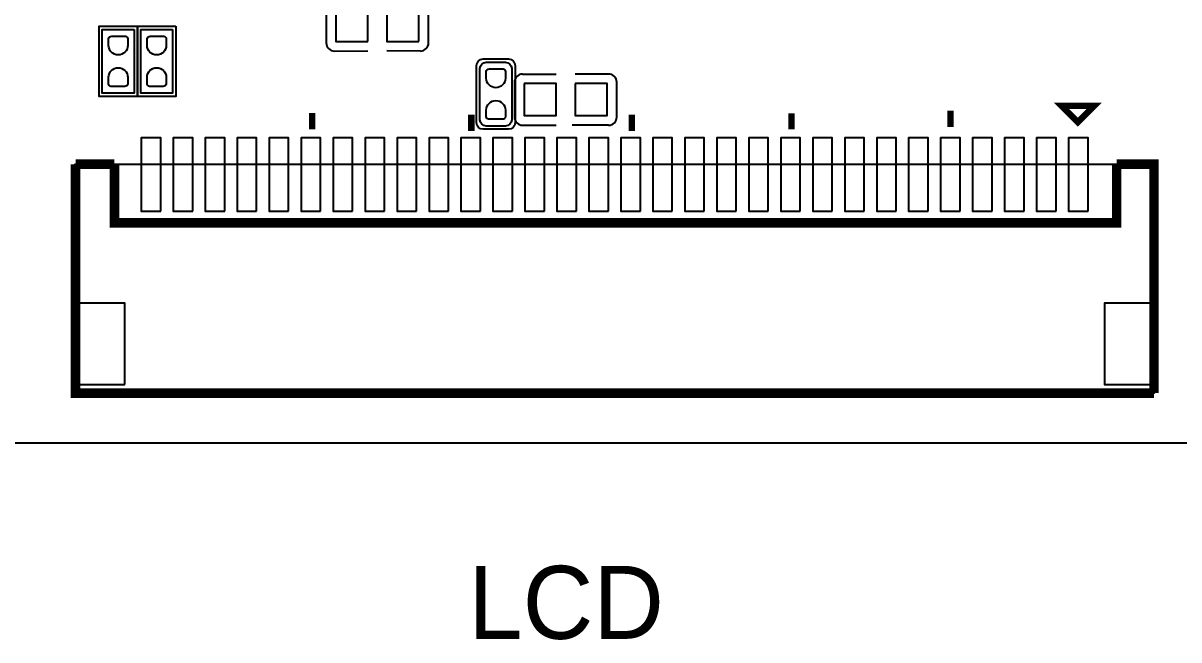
# Model space of a CAD drawing. Extents: x -52.7 to 26.5, y -6.9 to 31.2.
# Drawn here: x -25.94 to -7.86, y -6.87 to 2.78 of the extents above; entities that cross this region are included whole.
import ezdxf

# ---------------------------------------------------------------- set-up
doc = ezdxf.new("R2010")
doc.units = 0
for name, color, linetype in [('BG_OUTLINE', 254, 'CONTINUOUS'), ('BG_PLACE_BOTTOM', 4, 'CONTINUOUS'), ('PG_ASSEMBLY_BOTTOM', 12, 'CONTINUOUS'), ('PG_SILKSCREEN_BOTTOM', 1, 'CONTINUOUS'), ('PIN_BOTTOM', 5, 'CONTINUOUS')]:
    doc.layers.add(name, color=color, linetype=linetype)

msp = doc.modelspace()

# ---------------------------------------------------------------- linework, layer by layer
at = {"layer": 'BG_OUTLINE'}
msp.add_lwpolyline([(-44.375832, -1.755902, 0.414214), (-42.343832, -3.787902), (18.592292, -3.787902, 0.414214), (20.624292, -1.755902), (20.624292, 26.183336, 0.414214), (18.592292, 28.215336), (-42.343832, 28.215336, 0.414214), (-44.375832, 26.183336)], format="xyb", close=True, dxfattribs=at)
at = {"layer": 'PG_ASSEMBLY_BOTTOM'}
for points in [[(-21.1963, 3.01625), (-21.1963, 2.469896)], [(-19.5961, 2.469896), (-19.5961, 3.01625)], [(-24.199088, 2.681732), (-24.199088, 1.68148), (-24.69896, 1.68148), (-24.69896, 2.681732), (-24.199088, 2.681732)], [(-23.597616, 2.681224), (-23.597616, 1.680972), (-24.097488, 1.680972), (-24.097488, 2.681224), (-23.597616, 2.681224)], [(-21.0693, 2.342896), (-20.546314, 2.34315)], [(-19.7231, 2.342896), (-20.246086, 2.34315)], [(-18.74393, 2.217928), (-18.344134, 2.217928)], [(-18.844006, 1.21793), (-18.844006, 2.118106)], [(-18.244058, 2.118106), (-18.244058, 1.21793)], [(-18.253202, 1.85547), (-18.253202, 1.309116)], [(-18.126202, 1.98247), (-17.603216, 1.982216)], [(-16.780002, 1.98247), (-17.302988, 1.982216)], [(-16.653002, 1.309116), (-16.653002, 1.85547)], [(-18.344134, 1.118108), (-18.74393, 1.118108)], [(-18.126202, 1.182116), (-17.603216, 1.182116)], [(-16.780002, 1.182116), (-17.353026, 1.182116)]]:
    msp.add_lwpolyline(points, dxfattribs=at)
for points in [[(-24.14905, 2.731516), (-24.14905, 1.631696), (-24.748998, 1.631696), (-24.748998, 2.731516)], [(-23.547578, 2.731008), (-23.547578, 1.631188), (-24.147526, 1.631188), (-24.147526, 2.731008)], [(-8.251952, 0.573024), (-8.251952, -3.011424), (-25.123648, -3.011424), (-25.123648, 0.573024)]]:
    msp.add_lwpolyline(points, close=True, dxfattribs=at)
for points in [[(-21.1963, 2.469896, 0.414247), (-21.0693, 2.342896)], [(-19.7231, 2.342896, 0.414247), (-19.5961, 2.469896)], [(-18.844006, 2.118106, -0.414142), (-18.74393, 2.217928)], [(-18.344134, 2.217928, -0.414142), (-18.244058, 2.118106)], [(-18.793968, 1.267968), (-18.793968, 2.068068, -0.413794), (-18.694146, 2.168144), (-18.393918, 2.168144, -0.413794), (-18.294096, 2.068068), (-18.294096, 1.267968, -0.413794), (-18.393918, 1.167892), (-18.694146, 1.167892, -0.413794), (-18.793968, 1.267968)], [(-18.126202, 1.98247, 0.414247), (-18.253202, 1.85547)], [(-16.653002, 1.85547, 0.414247), (-16.780002, 1.98247)], [(-18.253202, 1.309116, 0.414247), (-18.126202, 1.182116)], [(-16.780002, 1.182116, 0.414247), (-16.653002, 1.309116)], [(-18.74393, 1.118108, -0.414142), (-18.844006, 1.21793)], [(-18.244058, 1.21793, -0.414142), (-18.344134, 1.118108)]]:
    msp.add_lwpolyline(points, format="xyb", dxfattribs=at)
at = {"layer": 'PG_SILKSCREEN_BOTTOM'}
for points, const_width in [([(-11.433556, 1.154176), (-11.433556, 1.408176)], 0.100076), ([(-9.187942, 1.48336), (-9.695942, 1.48336), (-9.441942, 1.22936), (-9.187942, 1.48336)], 0.100076), ([(-21.416772, 1.1176), (-21.416772, 1.3716)], 0.100076), ([(-18.927572, 1.0922), (-18.927572, 1.3462)], 0.100076), ([(-16.418052, 1.0922), (-16.418052, 1.3462)], 0.100076), ([(-13.918946, 1.115314), (-13.918946, 1.369314)], 0.100076), ([(-25.11679, 0.569976), (-24.50719, 0.569976)], 0.150114), ([(-8.251952, -3.011424), (-25.11679, -3.011424), (-25.11679, 0.569976)], 0.150114), ([(-8.836152, 0.569976), (-8.836152, -0.344424), (-24.50719, -0.344424), (-24.50719, 0.569976)], 0.150114), ([(-8.836152, 0.569976), (-8.251952, 0.569976), (-8.251952, -3.011424)], 0.150114)]:
    msp.add_lwpolyline(points, dxfattribs=dict(at, const_width=const_width))
at = {"layer": 'PIN_BOTTOM'}
for points in [[(-20.54606, 2.49301), (-20.54606, 2.993136), (-21.046186, 2.993136), (-21.046186, 2.49301)], [(-19.74596, 2.49301), (-19.74596, 2.993136), (-20.246086, 2.993136), (-20.246086, 2.49301)], [(-18.103215, 1.832229), (-18.103215, 1.332103), (-17.603089, 1.332103), (-17.603089, 1.832229)], [(-17.303115, 1.832229), (-17.303115, 1.332103), (-16.802989, 1.332103), (-16.802989, 1.832229)], [(-23.784306, -0.161544), (-23.784306, 0.981456), (-24.089106, 0.981456), (-24.089106, -0.161544)], [(-23.28418, -0.161544), (-23.28418, 0.981456), (-23.58898, 0.981456), (-23.58898, -0.161544)], [(-22.784308, -0.161544), (-22.784308, 0.981456), (-23.089108, 0.981456), (-23.089108, -0.161544)], [(-22.284182, -0.161544), (-22.284182, 0.981456), (-22.588982, 0.981456), (-22.588982, -0.161544)], [(-21.78431, -0.161544), (-21.78431, 0.981456), (-22.08911, 0.981456), (-22.08911, -0.161544)], [(-21.284184, -0.161544), (-21.284184, 0.981456), (-21.588984, 0.981456), (-21.588984, -0.161544)], [(-20.784312, -0.161544), (-20.784312, 0.981456), (-21.089112, 0.981456), (-21.089112, -0.161544)], [(-20.284186, -0.161544), (-20.284186, 0.981456), (-20.588986, 0.981456), (-20.588986, -0.161544)], [(-19.784314, -0.161544), (-19.784314, 0.981456), (-20.089114, 0.981456), (-20.089114, -0.161544)], [(-19.284188, -0.161544), (-19.284188, 0.981456), (-19.588988, 0.981456), (-19.588988, -0.161544)], [(-18.784316, -0.161544), (-18.784316, 0.981456), (-19.089116, 0.981456), (-19.089116, -0.161544)], [(-18.28419, -0.161544), (-18.28419, 0.981456), (-18.58899, 0.981456), (-18.58899, -0.161544)], [(-17.784318, -0.161544), (-17.784318, 0.981456), (-18.089118, 0.981456), (-18.089118, -0.161544)], [(-17.284192, -0.161544), (-17.284192, 0.981456), (-17.588992, 0.981456), (-17.588992, -0.161544)], [(-16.78432, -0.161544), (-16.78432, 0.981456), (-17.08912, 0.981456), (-17.08912, -0.161544)], [(-16.284194, -0.161544), (-16.284194, 0.981456), (-16.588994, 0.981456), (-16.588994, -0.161544)], [(-15.784322, -0.161544), (-15.784322, 0.981456), (-16.089122, 0.981456), (-16.089122, -0.161544)], [(-15.284196, -0.161544), (-15.284196, 0.981456), (-15.588996, 0.981456), (-15.588996, -0.161544)], [(-14.784324, -0.161544), (-14.784324, 0.981456), (-15.089124, 0.981456), (-15.089124, -0.161544)], [(-14.284198, -0.161544), (-14.284198, 0.981456), (-14.588998, 0.981456), (-14.588998, -0.161544)], [(-13.784326, -0.161544), (-13.784326, 0.981456), (-14.089126, 0.981456), (-14.089126, -0.161544)], [(-13.2842, -0.161544), (-13.2842, 0.981456), (-13.589, 0.981456), (-13.589, -0.161544)], [(-12.784328, -0.161544), (-12.784328, 0.981456), (-13.089128, 0.981456), (-13.089128, -0.161544)], [(-12.284202, -0.161544), (-12.284202, 0.981456), (-12.589002, 0.981456), (-12.589002, -0.161544)], [(-11.78433, -0.161544), (-11.78433, 0.981456), (-12.08913, 0.981456), (-12.08913, -0.161544)], [(-11.284204, -0.161544), (-11.284204, 0.981456), (-11.589004, 0.981456), (-11.589004, -0.161544)], [(-10.784332, -0.161544), (-10.784332, 0.981456), (-11.089132, 0.981456), (-11.089132, -0.161544)], [(-10.284206, -0.161544), (-10.284206, 0.981456), (-10.589006, 0.981456), (-10.589006, -0.161544)], [(-9.784334, -0.161544), (-9.784334, 0.981456), (-10.089134, 0.981456), (-10.089134, -0.161544)], [(-9.284208, -0.161544), (-9.284208, 0.981456), (-9.589008, 0.981456), (-9.589008, -0.161544)], [(-24.345646, -2.875026), (-24.345646, -1.605026), (-25.107646, -1.605026), (-25.107646, -2.875026)], [(-8.265668, -2.875026), (-8.265668, -1.605026), (-9.027668, -1.605026), (-9.027668, -2.875026)]]:
    msp.add_lwpolyline(points, close=True, dxfattribs=at)
for points in [[(-24.599138, 2.431796), (-24.599138, 2.533396, -0.375524), (-24.550624, 2.575814), (-24.334724, 2.575814, -0.365699), (-24.29891, 2.533396), (-24.29891, 2.431796, -0.999521)], [(-23.997666, 2.431288), (-23.997666, 2.532888, -0.375524), (-23.949152, 2.575306), (-23.733252, 2.575306, -0.365699), (-23.697438, 2.532888), (-23.697438, 2.431288, -0.999521)], [(-24.29891, 1.931416), (-24.29891, 1.829816, -0.375524), (-24.347424, 1.787398), (-24.563324, 1.787398, -0.365699), (-24.599138, 1.829816), (-24.599138, 1.931416, -0.999521)], [(-23.697438, 1.930908), (-23.697438, 1.829308, -0.375524), (-23.745952, 1.78689), (-23.961852, 1.78689, -0.365699), (-23.997666, 1.829308), (-23.997666, 1.930908, -0.999521)], [(-18.694146, 1.918208), (-18.694146, 2.019808, -0.375524), (-18.645632, 2.062226), (-18.429732, 2.062226, -0.365699), (-18.393918, 2.019808), (-18.393918, 1.918208, -0.999521)], [(-18.393918, 1.417828), (-18.393918, 1.316228, -0.375524), (-18.442432, 1.27381), (-18.658332, 1.27381, -0.365699), (-18.694146, 1.316228), (-18.694146, 1.417828, -0.999521)]]:
    msp.add_lwpolyline(points, format="xyb", close=True, dxfattribs=at)

# ---------------------------------------------------------------- texts
at = {"layer": 'BG_PLACE_BOTTOM'}
msp.add_text('LCD', height=1.143, dxfattribs=at).set_placement((-18.9738, -6.858))

doc.saveas('drawing.dxf')
